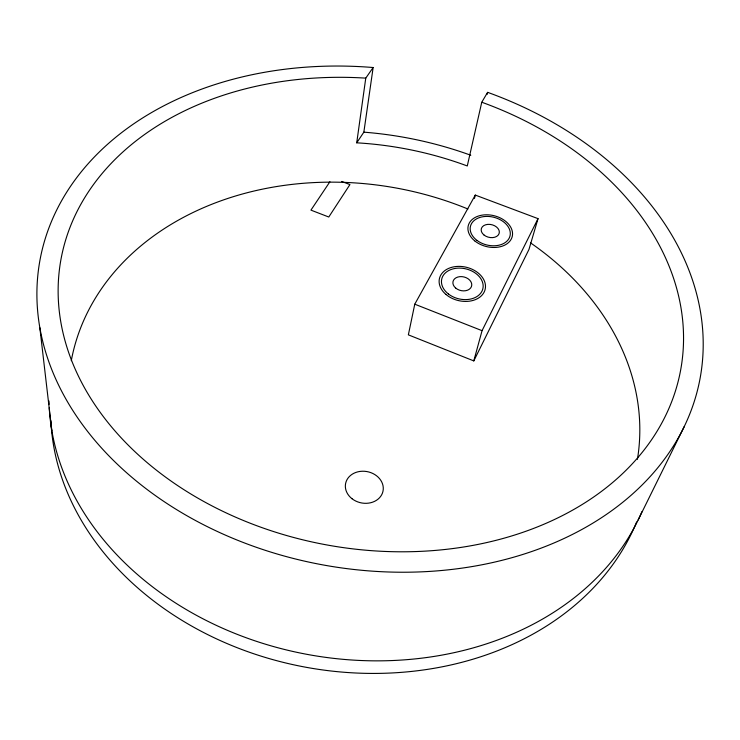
<?xml version="1.0" encoding="UTF-8"?>
<svg xmlns="http://www.w3.org/2000/svg" width="740" height="740" viewBox="0 0 740 740"><rect width="100%" height="100%" fill="white"/><g stroke="black" fill="none" stroke-linecap="round" stroke-linejoin="round"><path stroke-width="1.11" d="M356.726 142.82L365.764 78.135L373.145 67.525L363.849 132.164L356.726 142.82A297.702 230.621 9.8 0 1 467.282 165.964L481.768 102.222L487.614 92.334L487.133 94.415M414.77 304.186L408.36 334.85L473.794 360.907L528.98 249.426L538.026 218.642L475.284 195.083L414.77 304.186L482.055 330.669L473.794 360.907M474.488 198.413L475.284 195.083M638.12 520.016L684.186 426.675M482.055 330.669L538.026 218.642M329.929 181.716L310.939 210.123L328.773 217.014L349.928 184.584L341.704 181.457M39.831 327.654L51.828 430.597M636.659 521.885A301.837 241.61 9.8 0 1 309.782 667.943A301.837 241.61 9.8 0 1 50.875 420.662M641.941 511.654A306.046 242.886 9.8 0 1 311.041 655.085A306.046 242.886 9.8 0 1 49.238 407.74M49.081 404.345A306.046 242.886 9.8 0 1 48.979 400.988M487.78 92.389A335.312 250.231 9.8 0 1 609.806 512.052A335.312 250.231 9.8 0 1 62.808 393.384A335.312 250.231 9.8 0 1 373.145 67.525M71.29 360.695A287.333 227.763 9.8 0 1 467.902 208.995M530.635 242.942A287.333 227.763 9.8 0 1 637.418 459.346M481.944 102.287A314.74 234.534 9.8 0 1 597.43 494.357A314.74 234.534 9.8 0 1 84.471 387.742A314.74 234.534 9.8 0 1 365.764 78.135M363.849 132.164A317.108 245.985 9.8 0 1 470.797 155.252M474.719 240.861A22.644 15.892 13.7 0 0 511.895 237.642A22.644 15.892 13.7 0 0 484.09 214.896A22.644 15.892 13.7 0 0 474.719 240.861M483.895 234.922A9.222 6.475 13.7 0 0 499.056 233.683A9.222 6.475 13.7 0 0 487.799 224.377A9.222 6.475 13.7 0 0 483.895 234.922M445.97 294.446A23.495 17.131 13.4 0 0 484.737 290.737A23.495 17.131 13.4 0 0 456.201 266.502A23.495 17.131 13.4 0 0 445.97 294.446M455.627 287.999A9.565 6.975 13.4 0 0 471.445 286.565A9.565 6.975 13.4 0 0 459.901 276.649A9.565 6.975 13.4 0 0 455.627 287.999M352.009 498.723A19.092 15.919 11.5 0 0 382.978 491.286A19.092 15.919 11.5 0 0 357.947 471.806A19.092 15.919 11.5 0 0 352.009 498.723M477.06 240.454A20.359 14.291 13.7 0 0 509.934 236.245A20.359 14.291 13.7 0 0 483.72 216.607A20.359 14.291 13.7 0 0 477.06 240.454M448.412 293.983A21.127 15.401 13.4 0 0 482.721 289.257A21.127 15.401 13.4 0 0 455.785 268.333A21.127 15.401 13.4 0 0 448.412 293.983"/></g></svg>
